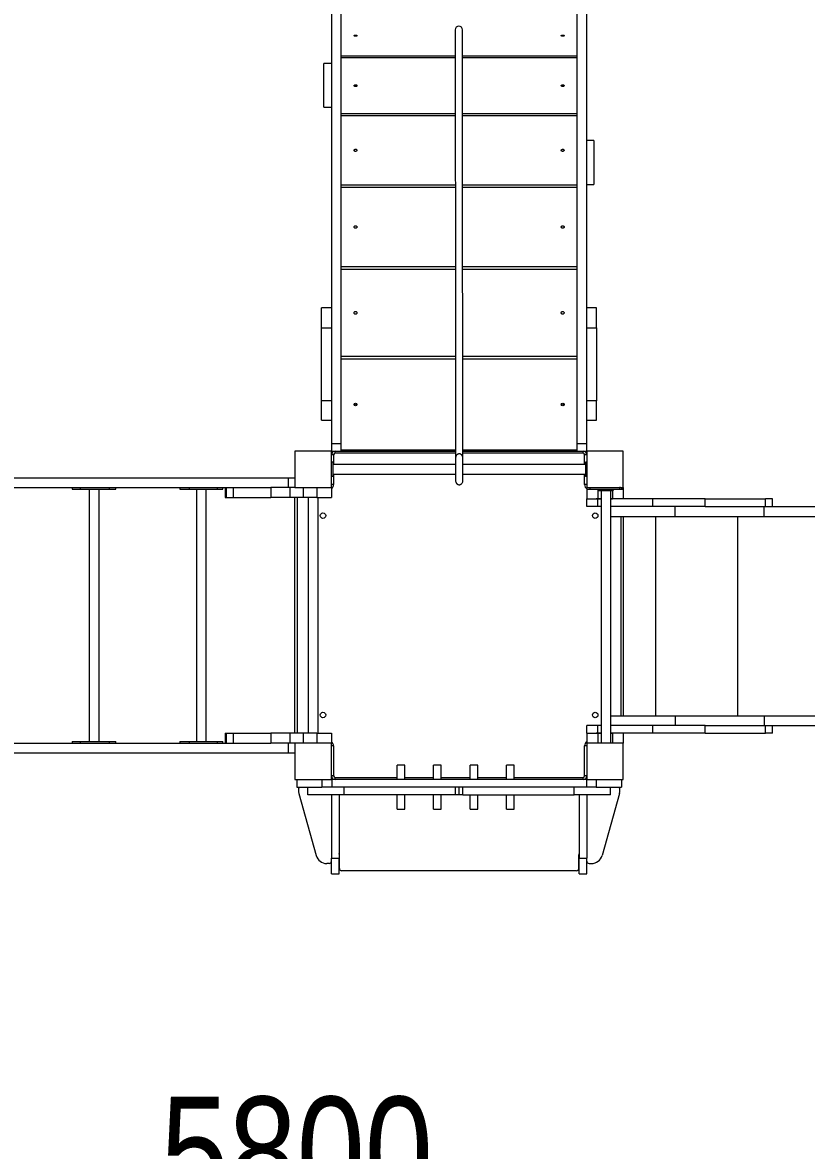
# Model space of a CAD drawing. Header units: millimetres. Extents: x -5501 to 4746, y -3874 to 3143.
# Drawn here: x -911 to 1237, y -1507 to 1584 of the extents above; entities that cross this region are included whole.
import ezdxf

# ---------------------------------------------------------------- set-up
doc = ezdxf.new("R2010")
doc.units = ezdxf.units.MM
for name, color, linetype in [('DIKOM_ОБЪЕКТ', 7, 'Continuous'), ('DIKOM_РАЗМЕР_ЗОНА', 7, 'Continuous'), ('DIKOM_РАЗМЕР_ОБЪЕКТА', 7, 'Continuous')]:
    doc.layers.add(name, color=color, linetype=linetype)
doc.styles.add('style1', font='arial.ttf', dxfattribs={"width": 0.8})
doc.dimstyles.new('1-50', dxfattribs={"dimtxt": 300, "dimasz": 200, "dimexe": 100, "dimexo": 0, "dimgap": 100, "dimtad": 1, "dimtxsty": 'style1', "dimcen": 200, "dimclrd": 7, "dimclre": 7, "dimclrt": 7, "dimadec": 1, "dimazin": 2, "dimtfac": 1, "dimtmove": 0, "dimatfit": 2, "dimfxl": 0, "dimlwd": 25, "dimlwe": 18, "dimarcsym": 0})

# ---------------------------------------------------------------- blocks, each defined once
blk = doc.blocks.new('*D9')
at = {"layer": 'Defpoints', "color": 0, "transparency": 16777216}
for p in [(635.4, 1643.5), (-3476.9, -1540.2), (-1664.7, -1540.2)]:
    blk.add_point(p, dxfattribs=at)
at = {"layer": 'DIKOM_РАЗМЕР_ОБЪЕКТА', "color": 7, "lineweight": 18, "transparency": 16777216}
for p, q in [((635.4, 1643.5), (-3576.9, 1643.5)), ((-1664.7, -1540.2), (-3576.9, -1540.2))]:
    blk.add_line(p, q, dxfattribs=at)
at = {"layer": 'DIKOM_РАЗМЕР_ОБЪЕКТА', "color": 7, "lineweight": 25, "transparency": 16777216}
blk.add_line((-3476.9, 1443.5), (-3476.9, -1340.2), dxfattribs=at)
at = {"layer": 'DIKOM_РАЗМЕР_ОБЪЕКТА', "color": 7, "transparency": 16777216}
for points in [[(-3510.2, 1443.5), (-3443.5, 1443.5), (-3476.9, 1643.5)], [(-3510.2, -1340.2), (-3443.5, -1340.2), (-3476.9, -1540.2)]]:
    blk.add_solid(points, dxfattribs=at)
at = {"layer": 'DIKOM_РАЗМЕР_ОБЪЕКТА', "color": 7, "transparency": 16777216, "insert": (-3730.1, 46.1), "char_height": 300, "attachment_point": 5, "rotation": 90, "style": 'style1'}
blk.add_mtext('3200', dxfattribs=at)
blk = doc.blocks.new('*D10')
at = {"layer": 'Defpoints', "color": 0, "transparency": 16777216}
for p in [(-3064.7, -40.4), (2745.8, -328.9), (-3064.7, -1764.6)]:
    blk.add_point(p, dxfattribs=at)
at = {"layer": 'DIKOM_РАЗМЕР_ОБЪЕКТА', "color": 7, "lineweight": 18, "transparency": 16777216}
for p, q in [((-3064.7, -40.4), (-3064.7, -1864.6)), ((2745.8, -328.9), (2745.8, -1864.6))]:
    blk.add_line(p, q, dxfattribs=at)
at = {"layer": 'DIKOM_РАЗМЕР_ОБЪЕКТА', "color": 7, "lineweight": 25, "transparency": 16777216}
blk.add_line((2545.8, -1764.6), (-2864.7, -1764.6), dxfattribs=at)
at = {"layer": 'DIKOM_РАЗМЕР_ОБЪЕКТА', "color": 7, "transparency": 16777216}
for points in [[(-2864.7, -1731.2), (-2864.7, -1797.9), (-3064.7, -1764.6)], [(2545.8, -1731.2), (2545.8, -1797.9), (2745.8, -1764.6)]]:
    blk.add_solid(points, dxfattribs=at)
at = {"layer": 'DIKOM_РАЗМЕР_ОБЪЕКТА', "color": 7, "transparency": 16777216, "insert": (-159.4, -1511.4), "char_height": 300, "attachment_point": 5, "style": 'style1'}
blk.add_mtext('5800', dxfattribs=at)
blk = doc.blocks.new('*D11')
at = {"layer": 'Defpoints', "color": 0, "transparency": 16777216}
for p in [(-4564.7, -40.4), (4745.8, -763.8), (4745.8, -3773.8)]:
    blk.add_point(p, dxfattribs=at)
at = {"layer": 'DIKOM_РАЗМЕР_ЗОНА', "color": 7, "lineweight": 18, "transparency": 16777216}
for p, q in [((-4564.7, -40.4), (-4564.7, -3873.8)), ((4745.8, -763.8), (4745.8, -3873.8))]:
    blk.add_line(p, q, dxfattribs=at)
at = {"layer": 'DIKOM_РАЗМЕР_ЗОНА', "color": 7, "lineweight": 25, "transparency": 16777216}
blk.add_line((-4364.7, -3773.8), (4545.8, -3773.8), dxfattribs=at)
at = {"layer": 'DIKOM_РАЗМЕР_ЗОНА', "color": 7, "transparency": 16777216}
for points in [[(-4364.7, -3740.5), (-4364.7, -3807.1), (-4564.7, -3773.8)], [(4545.8, -3740.5), (4545.8, -3807.1), (4745.8, -3773.8)]]:
    blk.add_solid(points, dxfattribs=at)
at = {"layer": 'DIKOM_РАЗМЕР_ЗОНА', "color": 7, "transparency": 16777216, "insert": (90.6, -3520.5), "char_height": 300, "attachment_point": 5, "style": 'style1'}
blk.add_mtext('9300', dxfattribs=at)
blk = doc.blocks.new('*D12')
at = {"layer": 'Defpoints', "color": 0, "transparency": 16777216}
for p in [(-5050.6, 3143.5), (-202.2, 3143.5), (-1126.2, -3040.2)]:
    blk.add_point(p, dxfattribs=at)
at = {"layer": 'DIKOM_РАЗМЕР_ЗОНА', "color": 7, "lineweight": 18, "transparency": 16777216}
for p, q in [((-202.2, 3143.5), (-5150.6, 3143.5)), ((-1126.2, -3040.2), (-5150.6, -3040.2))]:
    blk.add_line(p, q, dxfattribs=at)
at = {"layer": 'DIKOM_РАЗМЕР_ЗОНА', "color": 7, "lineweight": 25, "transparency": 16777216}
blk.add_line((-5050.6, -2840.2), (-5050.6, 2943.5), dxfattribs=at)
at = {"layer": 'DIKOM_РАЗМЕР_ЗОНА', "color": 7, "transparency": 16777216}
for points in [[(-5083.9, 2943.5), (-5017.3, 2943.5), (-5050.6, 3143.5)], [(-5083.9, -2840.2), (-5017.3, -2840.2), (-5050.6, -3040.2)]]:
    blk.add_solid(points, dxfattribs=at)
at = {"layer": 'DIKOM_РАЗМЕР_ЗОНА', "color": 7, "transparency": 16777216, "insert": (-5303.8, 51.6), "char_height": 300, "attachment_point": 5, "rotation": 90, "style": 'style1'}
blk.add_mtext('6200', dxfattribs=at)

msp = doc.modelspace()

# ---------------------------------------------------------------- linework, layer by layer
at = {"layer": 'DIKOM_ОБЪЕКТ', "color": 7, "linetype": 'Continuous', "lineweight": 15}
for p, q in [((-64.571, 1631.954), (-64.571, 430.418)), ((-37.571, 430.418), (-37.571, 1631.954)), ((608.429, 1631.954), (608.429, 430.418)), ((635.429, 430.418), (635.429, 1631.954)), ((-37.571, 1492.187), (274.769, 1492.187)), ((274.774, 1487.067), (-37.571, 1487.067)), ((294.569, 1492.187), (608.429, 1492.187)), ((608.429, 1487.067), (294.575, 1487.067)), ((-64.571, 1471.427), (-85.571, 1471.427)), ((-85.571, 1351.427), (-85.571, 1471.427)), ((-85.571, 1351.427), (-64.571, 1351.427)), ((-37.571, 1334.292), (274.924, 1334.292)), ((294.725, 1334.292), (608.429, 1334.292)), ((274.93, 1327.909), (-37.571, 1327.909)), ((608.429, 1327.909), (294.731, 1327.909)), ((654.477, 1260.394), (635.429, 1260.394)), ((654.477, 1260.394), (654.477, 1140.394)), ((-37.571, 1139.399), (275.115, 1139.399)), ((275.122, 1132.001), (-37.571, 1132.001)), ((294.915, 1139.399), (608.429, 1139.399)), ((608.429, 1132.001), (294.922, 1132.001)), ((635.429, 1140.394), (654.477, 1140.394)), ((-37.571, 915.03), (275.333, 915.03)), ((275.341, 906.9), (-37.571, 906.9)), ((295.134, 915.03), (608.429, 915.03)), ((608.429, 906.9), (295.142, 906.9)), ((-64.571, 802.469), (-91.571, 802.469)), ((-91.571, 747.285), (-91.571, 802.469)), ((662.429, 802.469), (635.429, 802.469)), ((662.429, 747.285), (662.429, 802.469)), ((-91.571, 747.285), (-64.571, 747.285)), ((-91.571, 547.481), (-91.571, 747.285)), ((635.429, 747.285), (662.429, 747.285)), ((662.429, 747.285), (662.429, 547.481)), ((-37.571, 669.839), (275.571, 669.839)), ((275.58, 661.293), (-37.571, 661.293)), ((295.372, 669.839), (608.429, 669.839)), ((608.429, 661.293), (295.38, 661.293)), ((-64.571, 547.481), (-91.571, 547.481)), ((-91.571, 494.183), (-91.571, 547.481)), ((662.429, 547.481), (635.429, 547.481)), ((662.429, 494.183), (662.429, 547.481)), ((-91.571, 494.183), (-64.571, 494.183)), ((635.429, 494.183), (662.429, 494.183)), ((-164.571, 409.609), (-164.571, 309.609)), ((-64.571, 409.609), (-164.571, 409.609)), ((-64.571, 430.418), (-37.571, 430.418)), ((-64.571, 430.418), (-64.571, 409.609)), ((-64.571, 409.609), (-37.571, 409.609)), ((-64.571, 309.609), (-64.571, 409.609)), ((-54.571, 403.609), (-54.571, 409.609)), ((275.833, 403.609), (-54.571, 403.609)), ((-37.571, 409.609), (-37.571, 430.418)), ((-37.571, 413.287), (275.824, 413.287)), ((-37.571, 409.884), (275.827, 409.884)), ((-37.571, 409.609), (275.827, 409.609)), ((295.624, 413.287), (608.429, 413.287)), ((295.628, 409.884), (608.429, 409.884)), ((295.628, 409.609), (608.429, 409.609)), ((625.429, 403.609), (295.634, 403.609)), ((608.429, 430.418), (635.429, 430.418)), ((608.429, 430.418), (608.429, 409.609)), ((608.429, 409.609), (635.429, 409.609)), ((625.429, 403.609), (625.429, 409.609)), ((635.429, 409.609), (635.429, 430.418)), ((735.429, 409.609), (635.429, 409.609)), ((635.429, 409.609), (635.429, 309.609)), ((735.429, 309.609), (735.429, 409.609)), ((-58.571, 399.609), (-64.571, 399.609)), ((-60.571, 379.609), (-64.571, 379.609)), ((-60.571, 379.609), (-60.571, 339.609)), ((275.867, 373.109), (-60.571, 373.109)), ((-58.571, 399.609), (-58.571, 373.109)), ((631.429, 373.109), (295.664, 373.109)), ((635.429, 399.609), (629.429, 399.609)), ((629.429, 373.109), (629.429, 399.609)), ((635.429, 379.609), (631.429, 379.609)), ((631.429, 379.609), (631.429, 339.609)), ((-60.571, 346.109), (275.892, 346.109)), ((-58.571, 346.109), (-58.571, 317.609)), ((295.691, 346.109), (631.429, 346.109)), ((629.429, 317.609), (629.429, 346.109)), ((-1546.523, 336.609), (-182.837, 336.609)), ((-1500.314, 309.609), (-233.763, 309.609)), ((-774.633, 309.609), (-774.633, 305.609)), ((-753.057, 309.609), (-753.057, 305.609)), ((-673.306, 309.609), (-673.306, 305.609)), ((-654.882, 305.609), (-654.882, 309.609)), ((-479.62, 309.609), (-479.62, 305.609)), ((-454.459, 309.609), (-454.459, 305.609)), ((-377.168, 309.609), (-377.168, 305.609)), ((-362.329, 305.609), (-362.329, 309.609)), ((-355.591, 309.609), (-355.591, 282.609)), ((-353.281, 309.609), (-353.281, 282.609)), ((-333.665, 309.609), (-333.665, 282.609)), ((-233.763, 309.609), (-230.484, 309.609)), ((-230.484, 309.609), (-230.484, 282.609)), ((-178.141, 309.609), (-230.484, 309.609)), ((-182.837, 336.609), (-182.837, 309.609)), ((-182.837, 336.609), (-164.68, 336.609)), ((-178.141, 309.609), (-178.141, 282.609)), ((-164.571, 309.609), (-178.141, 309.609)), ((-164.68, 336.609), (-164.68, 309.609)), ((-164.571, 309.609), (-64.571, 309.609)), ((-141.467, 309.609), (-141.467, 282.609)), ((-104.571, 309.609), (-104.571, 282.609)), ((-60.571, 339.609), (-64.571, 339.609)), ((-58.571, 317.609), (-64.571, 317.609)), ((-64.571, 309.609), (-64.571, 282.609)), ((635.429, 317.609), (629.429, 317.609)), ((635.429, 339.609), (631.429, 339.609)), ((635.429, 309.609), (735.429, 309.609)), ((643.429, 309.609), (643.429, 305.609)), ((725.429, 309.609), (725.429, 305.609)), ((735.429, 309.609), (735.429, 305.609)), ((-774.633, 305.609), (-753.057, 305.609)), ((-753.057, 305.609), (-673.306, 305.609)), ((-728.258, 305.609), (-728.258, -386.391)), ((-701.258, -386.391), (-701.258, 305.609)), ((-673.306, 305.609), (-654.882, 305.609)), ((-479.62, 305.609), (-454.459, 305.609)), ((-454.459, 305.609), (-377.168, 305.609)), ((-434.475, 305.609), (-434.475, -386.391)), ((-407.475, -386.391), (-407.475, 305.609)), ((-377.168, 305.609), (-362.329, 305.609)), ((-355.591, 282.609), (-353.281, 282.609)), ((-353.281, 282.609), (-333.665, 282.609)), ((-333.665, 282.609), (-230.484, 282.609)), ((-178.141, 282.609), (-230.484, 282.609)), ((-141.467, 282.609), (-178.141, 282.609)), ((-164.571, -363.391), (-164.571, 282.609)), ((-158.571, 282.609), (-158.571, -363.391)), ((-104.571, 282.609), (-141.467, 282.609)), ((-128.071, 282.609), (-128.071, -363.391)), ((-104.571, 282.609), (-64.571, 282.609)), ((-101.071, -363.391), (-101.071, 282.609)), ((635.422, 305.609), (635.422, 278.609)), ((635.432, 305.609), (635.422, 305.609)), ((635.432, 278.609), (635.422, 278.609)), ((635.423, 257.609), (635.423, 278.609)), ((635.432, 305.609), (635.432, 278.609)), ((635.432, 305.609), (665.432, 305.609)), ((635.432, 278.609), (665.432, 278.609)), ((635.432, 257.609), (635.432, 278.609)), ((665.432, 278.609), (661.212, 278.609)), ((665.432, 305.609), (665.432, 278.609)), ((665.432, 305.609), (667.85, 305.609)), ((665.432, 278.609), (674.35, 278.609)), ((665.432, 257.609), (665.432, 278.609)), ((674.35, 278.609), (665.432, 278.609)), ((667.85, 305.609), (667.85, 301.609)), ((667.85, 305.609), (707.85, 305.609)), ((667.85, 301.609), (707.85, 301.609)), ((674.35, 301.609), (674.35, -390.391)), ((701.35, -390.391), (701.35, 301.609)), ((701.35, 278.609), (705.429, 278.609)), ((816.583, 278.609), (701.35, 278.609)), ((705.429, 301.609), (705.429, 278.609)), ((707.85, 305.609), (707.85, 301.609)), ((707.85, 305.609), (707.85, 301.609)), ((707.85, 305.609), (707.85, 305.609)), ((707.85, 305.609), (735.429, 305.609)), ((707.85, 301.609), (707.85, 301.609)), ((735.429, 305.609), (735.429, 278.609)), ((816.583, 257.609), (816.583, 278.609)), ((959.333, 278.609), (816.583, 278.609)), ((959.333, 257.609), (959.333, 278.609)), ((959.333, 278.609), (1125.469, 278.609)), ((1125.469, 257.609), (1125.469, 278.609)), ((1144.33, 278.609), (1125.469, 278.609)), ((1144.33, 257.609), (1144.33, 278.609)), ((635.432, 257.609), (635.423, 257.609)), ((665.432, 257.609), (635.432, 257.609)), ((674.35, 257.609), (665.432, 257.609)), ((816.583, 257.609), (701.35, 257.609)), ((959.333, 257.609), (816.583, 257.609)), ((877.302, 230.609), (877.302, 257.609)), ((959.333, 257.609), (1122.731, 257.609)), ((1121.233, 230.609), (1121.233, 257.609)), ((1122.73, 257.609), (1804.291, 257.609)), ((701.35, 230.609), (877.302, 230.609)), ((729.429, -315.391), (729.429, 230.609)), ((735.429, 230.609), (735.429, -315.391)), ((823.462, 230.609), (823.462, -315.391)), ((877.302, 230.609), (1121.233, 230.609)), ((1048.436, 230.609), (1048.436, -315.391)), ((1121.232, 230.609), (1804.291, 230.609)), ((701.35, -315.391), (877.302, -315.391)), ((877.302, -315.391), (877.302, -342.392)), ((877.302, -315.391), (1121.233, -315.391)), ((1121.232, -315.391), (1804.291, -315.391)), ((1121.233, -315.391), (1121.233, -342.392)), ((-355.591, -363.391), (-355.591, -390.391)), ((-355.591, -363.391), (-353.281, -363.391)), ((-353.281, -363.391), (-353.281, -390.391)), ((-353.281, -363.391), (-333.665, -363.391)), ((-333.665, -363.391), (-333.665, -390.391)), ((-333.665, -363.391), (-230.484, -363.391)), ((-230.484, -363.391), (-230.484, -390.391)), ((-178.141, -363.391), (-230.484, -363.391)), ((-178.141, -363.391), (-178.141, -390.391)), ((-141.467, -363.391), (-178.141, -363.391)), ((-141.467, -363.391), (-141.467, -390.391)), ((-104.571, -363.391), (-141.467, -363.391)), ((-104.571, -363.391), (-104.571, -390.391)), ((-104.571, -363.391), (-64.571, -363.391)), ((-64.571, -363.391), (-64.571, -390.391)), ((635.422, -363.391), (635.422, -390.391)), ((635.432, -363.391), (635.422, -363.391)), ((635.423, -363.391), (635.423, -342.391)), ((635.432, -342.391), (635.423, -342.391)), ((635.432, -363.391), (635.432, -342.391)), ((665.432, -342.391), (635.432, -342.391)), ((635.432, -363.391), (635.432, -390.391)), ((635.432, -363.391), (665.432, -363.391)), ((665.432, -363.391), (661.212, -363.391)), ((665.432, -363.391), (665.432, -342.391)), ((674.35, -342.391), (665.432, -342.391)), ((665.432, -363.391), (665.432, -390.391)), ((665.432, -363.391), (674.35, -363.391)), ((674.35, -363.391), (665.432, -363.391)), ((816.583, -342.392), (701.35, -342.392)), ((701.35, -363.391), (705.429, -363.391)), ((816.583, -363.391), (701.35, -363.391)), ((705.429, -363.391), (705.429, -390.391)), ((735.429, -363.391), (735.429, -390.391)), ((816.583, -363.391), (816.583, -342.392)), ((959.333, -342.392), (816.583, -342.392)), ((959.333, -363.391), (816.583, -363.391)), ((959.333, -363.391), (959.333, -342.392)), ((959.333, -342.392), (1122.731, -342.392)), ((959.333, -363.391), (1125.469, -363.391)), ((1122.73, -342.391), (1804.291, -342.391)), ((1125.469, -363.391), (1125.469, -342.392)), ((1144.33, -363.391), (1125.469, -363.391)), ((1144.33, -363.391), (1144.33, -342.392)), ((-1500.314, -390.391), (-233.763, -390.391)), ((-774.633, -386.391), (-774.633, -390.391)), ((-774.633, -386.391), (-753.057, -386.391)), ((-753.057, -386.391), (-753.057, -390.391)), ((-753.057, -386.391), (-673.306, -386.391)), ((-673.306, -386.391), (-673.306, -390.391)), ((-673.306, -386.391), (-654.882, -386.391)), ((-654.882, -390.391), (-654.882, -386.391)), ((-479.62, -386.391), (-479.62, -390.391)), ((-479.62, -386.391), (-454.459, -386.391)), ((-454.459, -386.391), (-454.459, -390.391)), ((-454.459, -386.391), (-377.168, -386.391)), ((-377.168, -386.391), (-377.168, -390.391)), ((-377.168, -386.391), (-362.329, -386.391)), ((-362.329, -390.391), (-362.329, -386.391)), ((-233.763, -390.391), (-230.484, -390.391)), ((-178.141, -390.391), (-230.484, -390.391)), ((-182.837, -390.391), (-182.837, -417.391)), ((-164.571, -390.391), (-178.141, -390.391)), ((-164.68, -390.391), (-164.68, -417.391)), ((-64.571, -390.391), (-164.571, -390.391)), ((-164.571, -390.391), (-164.571, -490.391)), ((-64.571, -490.391), (-64.571, -390.391)), ((-58.571, -398.391), (-64.571, -398.391)), ((-58.571, -398.391), (-58.571, -480.391)), ((629.429, -480.391), (629.429, -398.391)), ((635.429, -398.391), (629.429, -398.391)), ((635.429, -390.391), (635.422, -390.391)), ((635.429, -390.391), (635.429, -490.391)), ((735.429, -390.391), (635.429, -390.391)), ((735.429, -490.391), (735.429, -390.391)), ((-1546.523, -417.391), (-182.837, -417.391)), ((-182.837, -417.391), (-164.68, -417.391)), ((136.429, -451.391), (115.429, -451.391)), ((115.429, -490.391), (115.429, -451.391)), ((136.429, -490.391), (136.429, -451.391)), ((236.429, -451.391), (215.429, -451.391)), ((215.429, -490.391), (215.429, -451.391)), ((236.429, -490.391), (236.429, -451.391)), ((336.429, -451.391), (315.429, -451.391)), ((315.429, -490.391), (315.429, -451.391)), ((336.429, -490.391), (336.429, -451.391)), ((436.429, -451.391), (415.429, -451.391)), ((415.429, -490.391), (415.429, -451.391)), ((436.429, -490.391), (436.429, -451.391)), ((-164.571, -490.391), (-64.571, -490.391)), ((-159.571, -490.391), (-159.571, -511.391)), ((-90.302, -490.391), (-90.302, -511.391)), ((-58.571, -480.391), (-64.571, -480.391)), ((-63.336, -490.391), (-64.571, -490.391)), ((-63.336, -490.391), (-63.336, -511.391)), ((634.194, -490.391), (-63.336, -490.391)), ((-54.571, -490.391), (-54.571, -484.391)), ((-54.571, -484.391), (115.429, -484.391)), ((136.429, -484.391), (215.429, -484.391)), ((236.429, -484.391), (315.429, -484.391)), ((336.429, -484.391), (415.429, -484.391)), ((436.429, -484.391), (625.429, -484.391)), ((625.429, -490.391), (625.429, -484.391)), ((635.429, -480.391), (629.429, -480.391)), ((634.194, -490.391), (634.194, -511.391)), ((635.429, -490.391), (634.194, -490.391)), ((635.429, -490.391), (735.429, -490.391)), ((661.16, -490.391), (661.16, -511.391)), ((730.429, -490.391), (730.429, -511.391)), ((-159.571, -511.391), (-90.302, -511.391)), ((-129.571, -532.391), (-129.571, -511.391)), ((-63.336, -511.391), (-90.302, -511.391)), ((634.194, -511.391), (-63.336, -511.391)), ((-29.571, -532.391), (-29.571, -511.391)), ((275.429, -532.391), (275.429, -511.391)), ((285.429, -532.391), (285.429, -511.391)), ((295.429, -532.391), (295.429, -511.391)), ((600.429, -532.391), (600.429, -511.391)), ((661.16, -511.391), (634.194, -511.391)), ((661.16, -511.391), (730.429, -511.391)), ((700.429, -532.391), (700.429, -511.391)), ((-153.906, -528.48), (-106.306, -698.48)), ((-29.571, -532.391), (-129.571, -532.391)), ((-64.571, -532.391), (-64.571, -705.707)), ((-43.571, -532.391), (-43.571, -705.707)), ((275.429, -532.391), (-29.571, -532.391)), ((115.429, -570.482), (115.429, -532.391)), ((136.429, -570.482), (136.429, -532.391)), ((215.429, -570.482), (215.429, -532.391)), ((236.429, -570.482), (236.429, -532.391)), ((285.429, -532.391), (275.429, -532.391)), ((295.429, -532.391), (285.429, -532.391)), ((295.429, -532.391), (600.429, -532.391)), ((315.429, -570.482), (315.429, -532.391)), ((336.429, -570.482), (336.429, -532.391)), ((415.429, -570.482), (415.429, -532.391)), ((436.429, -570.482), (436.429, -532.391)), ((700.429, -532.391), (600.429, -532.391)), ((614.429, -532.391), (614.429, -705.707)), ((635.429, -532.391), (635.429, -705.707)), ((724.764, -528.48), (677.164, -698.48)), ((115.429, -571.391), (115.429, -570.482)), ((115.429, -571.391), (136.429, -571.391)), ((136.429, -571.391), (136.429, -570.482)), ((215.429, -571.391), (215.429, -570.482)), ((215.429, -571.391), (236.429, -571.391)), ((236.429, -571.391), (236.429, -570.482)), ((315.429, -571.391), (315.429, -570.482)), ((315.429, -571.391), (336.429, -571.391)), ((336.429, -571.391), (336.429, -570.482)), ((415.429, -571.391), (415.429, -570.482)), ((415.429, -571.391), (436.429, -571.391)), ((436.429, -571.391), (436.429, -570.482)), ((-64.571, -705.707), (-43.571, -705.707)), ((-64.571, -748.391), (-64.571, -705.707)), ((-43.571, -748.391), (-43.571, -705.707)), ((-42.571, -734.391), (-42.571, -696.391)), ((613.429, -734.391), (613.429, -696.391)), ((614.429, -705.707), (635.429, -705.707)), ((614.429, -748.391), (614.429, -705.707)), ((635.429, -748.391), (635.429, -705.707)), ((-70.571, -720.391), (-77.417, -720.391)), ((607.429, -740.391), (-36.571, -740.391)), ((641.429, -720.391), (648.275, -720.391)), ((-64.571, -748.391), (-43.571, -748.391)), ((614.429, -748.391), (635.429, -748.391))]:
    msp.add_line(p, q, dxfattribs=at)
at = {"layer": 'DIKOM_ОБЪЕКТ', "color": 7, "linetype": 'Continuous', "lineweight": 15, "flags": 128}
for points in [[(5.429, 1547.761), (5.251, 1547.237), (4.734, 1546.759), (3.923, 1546.37), (2.89, 1546.105), (1.728, 1545.987), (0.539, 1546.027), (-0.571, 1546.221), (-1.503, 1546.551), (-2.175, 1546.989), (-2.526, 1547.496), (-2.526, 1548.026), (-2.175, 1548.532), (-1.503, 1548.97), (-0.571, 1549.301), (0.539, 1549.495), (1.728, 1549.534), (2.89, 1549.416), (3.923, 1549.151), (4.734, 1548.763), (5.251, 1548.285), (5.429, 1547.761)], [(573.429, 1547.761), (573.251, 1547.237), (572.734, 1546.759), (571.923, 1546.37), (570.89, 1546.105), (569.728, 1545.987), (568.539, 1546.027), (567.429, 1546.221), (566.497, 1546.551), (565.825, 1546.989), (565.474, 1547.496), (565.474, 1548.026), (565.825, 1548.532), (566.497, 1548.97), (567.429, 1549.301), (568.539, 1549.495), (569.728, 1549.534), (570.89, 1549.416), (571.923, 1549.151), (572.734, 1548.763), (573.251, 1548.285), (573.429, 1547.761)], [(5.429, 1410.679), (5.251, 1409.959), (4.734, 1409.302), (3.923, 1408.768), (2.89, 1408.404), (1.728, 1408.242), (0.539, 1408.296), (-0.571, 1408.562), (-1.503, 1409.017), (-2.175, 1409.619), (-2.526, 1410.315), (-2.526, 1411.044), (-2.175, 1411.74), (-1.503, 1412.342), (-0.571, 1412.796), (0.539, 1413.062), (1.728, 1413.117), (2.89, 1412.955), (3.923, 1412.59), (4.734, 1412.056), (5.251, 1411.4), (5.429, 1410.679)], [(573.429, 1410.679), (573.251, 1409.959), (572.734, 1409.302), (571.923, 1408.768), (570.89, 1408.404), (569.728, 1408.242), (568.539, 1408.296), (567.429, 1408.562), (566.497, 1409.017), (565.825, 1409.619), (565.474, 1410.315), (565.474, 1411.044), (565.825, 1411.74), (566.497, 1412.342), (567.429, 1412.796), (568.539, 1413.062), (569.728, 1413.117), (570.89, 1412.955), (571.923, 1412.59), (572.734, 1412.056), (573.251, 1411.4), (573.429, 1410.679)], [(5.429, 1233.654), (5.251, 1232.765), (4.734, 1231.955), (3.923, 1231.296), (2.89, 1230.846), (1.728, 1230.646), (0.539, 1230.714), (-0.571, 1231.042), (-1.503, 1231.603), (-2.175, 1232.345), (-2.526, 1233.205), (-2.526, 1234.104), (-2.175, 1234.963), (-1.503, 1235.706), (-0.571, 1236.266), (0.539, 1236.595), (1.728, 1236.662), (2.89, 1236.462), (3.923, 1236.012), (4.734, 1235.353), (5.251, 1234.543), (5.429, 1233.654)], [(573.429, 1233.654), (573.251, 1232.765), (572.734, 1231.955), (571.923, 1231.296), (570.89, 1230.846), (569.728, 1230.646), (568.539, 1230.714), (567.429, 1231.042), (566.497, 1231.603), (565.825, 1232.345), (565.474, 1233.205), (565.474, 1234.104), (565.825, 1234.963), (566.497, 1235.706), (567.429, 1236.266), (568.539, 1236.595), (569.728, 1236.662), (570.89, 1236.462), (571.923, 1236.012), (572.734, 1235.353), (573.251, 1234.543), (573.429, 1233.654)], [(5.429, 1023.515), (5.251, 1022.492), (4.734, 1021.56), (3.923, 1020.801), (2.89, 1020.284), (1.728, 1020.053), (0.539, 1020.131), (-0.571, 1020.509), (-1.503, 1021.154), (-2.175, 1022.009), (-2.526, 1022.998), (-2.526, 1024.033), (-2.175, 1025.021), (-1.503, 1025.876), (-0.571, 1026.522), (0.539, 1026.9), (1.728, 1026.977), (2.89, 1026.747), (3.923, 1026.229), (4.734, 1025.471), (5.251, 1024.538), (5.429, 1023.515)], [(573.429, 1023.515), (573.251, 1022.492), (572.734, 1021.56), (571.923, 1020.801), (570.89, 1020.284), (569.728, 1020.053), (568.539, 1020.131), (567.429, 1020.509), (566.497, 1021.154), (565.825, 1022.009), (565.474, 1022.998), (565.474, 1024.033), (565.825, 1025.021), (566.497, 1025.876), (567.429, 1026.522), (568.539, 1026.9), (569.728, 1026.977), (570.89, 1026.747), (571.923, 1026.229), (572.734, 1025.471), (573.251, 1024.538), (573.429, 1023.515)], [(5.429, 788.37), (5.251, 787.252), (4.734, 786.233), (3.923, 785.404), (2.89, 784.839), (1.728, 784.587), (0.539, 784.672), (-0.571, 785.085), (-1.503, 785.79), (-2.175, 786.724), (-2.526, 787.804), (-2.526, 788.935), (-2.175, 790.015), (-1.503, 790.95), (-0.571, 791.655), (0.539, 792.068), (1.728, 792.152), (2.89, 791.9), (3.923, 791.335), (4.734, 790.506), (5.251, 789.488), (5.429, 788.37)], [(573.429, 788.37), (573.251, 787.252), (572.734, 786.233), (571.923, 785.404), (570.89, 784.839), (569.728, 784.587), (568.539, 784.672), (567.429, 785.085), (566.497, 785.79), (565.825, 786.724), (565.474, 787.804), (565.474, 788.935), (565.825, 790.015), (566.497, 790.95), (567.429, 791.655), (568.539, 792.068), (569.728, 792.152), (570.89, 791.9), (571.923, 791.335), (572.734, 790.506), (573.251, 789.488), (573.429, 788.37)]]:
    msp.add_lwpolyline(points, dxfattribs=at)
at = {"layer": 'DIKOM_ОБЪЕКТ', "color": 7, "linetype": 'Continuous', "lineweight": 15}
for centre, radius in [((1.451, 537.284), 3.978), ((569.451, 537.284), 3.978), ((-87.571, 232.609), 7.5), ((658.429, 232.609), 7.5), ((-87.571, -313.391), 7.5), ((658.429, -313.391), 7.5)]:
    msp.add_circle(centre, radius, dxfattribs=at)
for centre, radius, start, end in [((284.598, 1563.92), 9.9, 0.019113, 179.996755), ((1.429, 533.847), 4.011, 25.734524, 154.265476), ((569.429, 533.847), 4.011, 25.734592, 154.265408), ((-54.571, 399.609), 10, 90, 180), ((-54.571, 399.609), 4, 90, 180), ((625.429, 399.609), 10, 0, 90), ((625.429, 399.609), 4, 0, 90), ((-72.571, 317.609), 14, 304.849905, 0), ((643.429, 317.609), 14, 180, 238.997281), ((725.429, 299.609), 10, 36.869898, 90), ((-72.571, -398.391), 14, 0, 55.150095), ((643.429, -398.391), 14, 124.882128, 180), ((-54.571, -480.391), 10, 180, 270), ((-54.571, -480.391), 4, 180, 270), ((625.429, -480.391), 4, 270, 0), ((625.429, -480.391), 10, 270, 0), ((-125.017, -520.391), 30, 162.542397, 195.642246), ((-125.017, -520.391), 30, 162.542405, 180), ((695.875, -520.391), 30, 344.357754, 17.457603), ((695.875, -520.391), 30, 360, 17.457595), ((-77.417, -690.391), 30, 195.642246, 270), ((-48.571, -696.391), 6, 0, 33.55731), ((619.429, -696.391), 6, 146.442896, 180), ((648.275, -690.391), 30, 270, 344.357754), ((-70.571, -714.391), 6, 270, 0), ((-36.571, -734.391), 6, 180, 270), ((607.429, -734.391), 6, 270, 0), ((641.429, -714.391), 6, 180, 270)]:
    msp.add_arc(centre, radius, start, end, dxfattribs=at)
for points, knots in [([(274.698, 1563.912), (274.702, 1560.131), (274.709, 1552.75), (274.72, 1541.925), (274.73, 1531.599), (274.74, 1521.762), (274.749, 1512.408), (274.758, 1503.536), (274.766, 1495.359), (274.773, 1487.858), (274.78, 1481.015), (274.786, 1474.596), (274.792, 1468.608), (274.798, 1463.058), (274.807, 1453.617), (274.82, 1439.825), (274.839, 1421.012), (274.859, 1400.761), (274.88, 1379.019), (274.903, 1355.917), (274.926, 1332.128), (274.95, 1307.74), (274.975, 1282.332), (275.001, 1255.951), (275.027, 1228.639), (275.054, 1200.974), (275.082, 1173.07), (275.109, 1144.733), (275.134, 1119.713), (275.155, 1098.167), (275.172, 1080.366), (275.19, 1062.209), (275.208, 1043.662), (275.227, 1024.693), (275.245, 1005.266), (275.265, 985.347), (275.285, 964.791), (275.305, 943.549), (275.327, 921.682), (275.348, 899.448), (275.37, 876.95), (275.392, 854.427), (275.414, 831.981), (275.435, 809.715), (275.457, 787.62), (275.476, 767.575), (275.494, 749.612), (275.509, 733.703), (275.524, 718.175), (275.539, 703.095), (275.553, 688.527), (275.567, 674.541), (275.58, 661.205), (275.592, 648.48), (275.604, 636.323), (275.615, 624.692), (275.626, 613.541), (275.639, 601.036), (275.652, 587.408), (275.666, 572.795), (275.68, 558.735), (275.694, 545.186), (275.706, 532.079), (275.719, 519.432), (275.731, 507.29), (275.742, 496.626), (275.751, 487.31), (275.759, 479.224), (275.765, 472.599), (275.771, 467.19), (275.775, 462.772), (275.78, 457.883), (275.785, 452.52), (275.791, 446.772), (275.797, 440.622), (275.803, 434.041), (275.81, 426.868), (275.818, 419.025), (275.827, 410.409), (275.835, 402.266), (275.842, 394.759), (275.848, 388.239), (275.855, 381.909), (275.86, 376.717), (275.862, 374.189), (275.863, 373.109)], [0, 0, 0, 0, 0.01278904, 0.02496997, 0.03654122, 0.0475019, 0.0578516, 0.06759035, 0.07671853, 0.08455029, 0.09187019, 0.09867895, 0.10497738, 0.11076625, 0.11604761, 0.13429468, 0.1528654, 0.17176304, 0.19228541, 0.21281389, 0.23334736, 0.25389797, 0.27445771, 0.29628125, 0.31813569, 0.34005211, 0.36203095, 0.38402524, 0.40602476, 0.41897326, 0.43189906, 0.44479595, 0.45765924, 0.47048951, 0.48329194, 0.49607655, 0.50885639, 0.52186698, 0.53490005, 0.54797437, 0.56109501, 0.57425912, 0.58722825, 0.60023094, 0.61325631, 0.62627164, 0.63610654, 0.64591188, 0.65568382, 0.6654228, 0.675135, 0.68483334, 0.69453721, 0.70426317, 0.71401709, 0.72380282, 0.73361879, 0.74345845, 0.75823727, 0.77299572, 0.7876983, 0.8023529, 0.81697285, 0.83155742, 0.84581895, 0.85963753, 0.86967029, 0.87946147, 0.88901779, 0.8938265, 0.89920029, 0.90514018, 0.91164728, 0.91872148, 0.92594192, 0.93366769, 0.94189673, 0.95062737, 0.95985936, 0.96959532, 0.97568197, 0.98195164, 0.98839949, 0.9950444, 1, 1, 1, 1]), ([(295.65, 387.488), (295.65, 387.732), (295.647, 390.503), (295.641, 396.207), (295.634, 403.637), (295.627, 410.464), (295.621, 417.046), (295.615, 423.372), (295.609, 429.418), (295.603, 434.848), (295.598, 439.728), (295.594, 444.232), (295.583, 454.81), (295.567, 471.444), (295.547, 491.372), (295.53, 508.607), (295.516, 523.001), (295.501, 537.806), (295.486, 553.134), (295.471, 569.104), (295.456, 584.084), (295.442, 597.997), (295.43, 610.676), (295.417, 623.962), (295.403, 637.933), (295.389, 652.378), (295.374, 667.312), (295.359, 682.759), (295.343, 699), (295.327, 715.919), (295.31, 733.317), (295.293, 751.088), (295.275, 769.131), (295.258, 787.466), (295.237, 808.648), (295.214, 832.678), (295.188, 859.456), (295.162, 886.13), (295.136, 912.527), (295.113, 936.676), (295.091, 958.512), (295.072, 978.081), (295.054, 997.184), (295.036, 1015.846), (295.018, 1034.09), (294.999, 1053.001), (294.98, 1072.516), (294.961, 1092.59), (294.942, 1112.242), (294.92, 1134.288), (294.896, 1158.596), (294.87, 1185.105), (294.845, 1211.323), (294.819, 1237.297), (294.793, 1264.545), (294.765, 1292.924), (294.736, 1322.219), (294.712, 1346.794), (294.693, 1366.733), (294.678, 1382.147), (294.663, 1396.679), (294.653, 1407.603), (294.645, 1415.301), (294.64, 1420.082), (294.636, 1424.949), (294.631, 1430.111), (294.625, 1435.749), (294.619, 1441.754), (294.613, 1448.096), (294.606, 1454.748), (294.599, 1461.81), (294.592, 1469.272), (294.584, 1477.457), (294.575, 1486.384), (294.566, 1496.071), (294.556, 1506.223), (294.545, 1516.839), (294.534, 1527.924), (294.523, 1539.486), (294.511, 1551.541), (294.503, 1559.739), (294.499, 1563.929)], [0, 0, 0, 0, 0.00076615, 0.00872884, 0.01628578, 0.02343784, 0.0301877, 0.03770024, 0.04464438, 0.05101924, 0.05682372, 0.06212276, 0.06735364, 0.09556154, 0.12408377, 0.14116298, 0.15824389, 0.17533934, 0.19246515, 0.20964953, 0.22691597, 0.23894891, 0.25097057, 0.26295935, 0.27490086, 0.2867925, 0.29794377, 0.30907988, 0.32022991, 0.3314146, 0.34264153, 0.35371026, 0.36481404, 0.37593959, 0.38706809, 0.40293884, 0.41876991, 0.43454862, 0.45026337, 0.46591104, 0.4782625, 0.490602, 0.5029502, 0.51532241, 0.52772604, 0.54015368, 0.55483254, 0.56954465, 0.58428327, 0.59904464, 0.62016484, 0.64127549, 0.66232194, 0.68331994, 0.70428324, 0.72914806, 0.75398245, 0.77880488, 0.79336604, 0.80746372, 0.82104148, 0.83410549, 0.83885191, 0.84352722, 0.84818896, 0.85330836, 0.85899044, 0.86523608, 0.87164188, 0.8785504, 0.88596256, 0.89387942, 0.90230189, 0.91230016, 0.92293051, 0.93419374, 0.94609037, 0.95862034, 0.97178297, 0.98557694, 1, 1, 1, 1]), ([(295.621, 388.596), (295.637, 389.465), (295.668, 391.115), (295.405, 393.287), (294.975, 394.993), (294.47, 396.263), (294.003, 397.16), (293.558, 397.849), (293.165, 398.37), (292.788, 398.815), (292.289, 399.349), (291.484, 400.08), (290.225, 400.94), (288.567, 401.692), (286.586, 402.118), (284.484, 402.066), (282.511, 401.547), (281.013, 400.778), (279.863, 399.94), (278.962, 399.095), (278.045, 397.964), (277.207, 396.537), (276.524, 394.833), (276.062, 392.9), (275.826, 390.806), (275.861, 389.327), (275.879, 388.57)], [0, 0, 0, 0, 0.078741118, 0.149606769, 0.211250362, 0.250186344, 0.281983848, 0.306091953, 0.322398878, 0.333024294, 0.344357071, 0.371734685, 0.405676168, 0.446357097, 0.493223817, 0.540470721, 0.586166149, 0.630007956, 0.653886697, 0.685403878, 0.724546873, 0.770549775, 0.822275489, 0.878420311, 0.937749272, 1, 1, 1, 1]), ([(275.856, 389.907), (275.855, 389.514), (275.852, 388.759), (275.852, 386.764), (275.854, 384.438), (275.856, 381.661), (275.86, 378.586), (275.864, 375.393), (275.867, 372.636), (275.869, 370.317), (275.87, 368.25), (275.872, 365.828), (275.875, 362.856), (275.878, 359.294), (275.882, 355.512), (275.886, 351.987), (275.89, 348.708), (275.893, 345.65), (275.895, 342.736), (275.897, 340.049), (275.899, 337.643), (275.901, 335.352), (275.904, 333.257), (275.907, 331.452), (275.912, 330.061), (275.919, 329.119), (275.925, 329.004), (275.929, 328.945)], [0, 0, 0, 0, 0.05620064, 0.10812207, 0.15565109, 0.19873382, 0.24914295, 0.29142937, 0.32552164, 0.35137421, 0.37359334, 0.39686882, 0.43377079, 0.47309182, 0.51486893, 0.55914771, 0.59147124, 0.62811413, 0.66905104, 0.7025531, 0.73841695, 0.77661928, 0.81712383, 0.85988107, 0.90485741, 0.95200646, 1, 1, 1, 1]), ([(295.685, 328.986), (295.689, 329.051), (295.698, 329.18), (295.703, 330.296), (295.704, 331.879), (295.703, 333.985), (295.7, 336.486), (295.696, 339.222), (295.693, 341.671), (295.692, 343.794), (295.691, 345.725), (295.689, 348.007), (295.686, 350.847), (295.683, 354.308), (295.679, 358.051), (295.675, 361.61), (295.671, 364.994), (295.668, 368.231), (295.665, 371.406), (295.663, 374.422), (295.66, 377.208), (295.658, 379.966), (295.656, 382.616), (295.653, 385.067), (295.651, 387.192), (295.647, 388.947), (295.644, 389.631), (295.643, 389.981)], [0, 0, 0, 0, 0.05279559, 0.10439478, 0.15171272, 0.19466661, 0.24499352, 0.28726431, 0.32137761, 0.34726798, 0.36957572, 0.3929001, 0.42980349, 0.46904046, 0.51065174, 0.5546847, 0.5868706, 0.62345941, 0.66443685, 0.69804062, 0.73407628, 0.77252772, 0.81337201, 0.85656823, 0.9020972, 0.94993016, 1, 1, 1, 1]), ([(275.936, 329.188), (275.926, 328.352), (275.906, 326.698), (276.481, 324.274), (277.461, 322.128), (278.721, 320.423), (280.094, 319.154), (281.945, 317.953), (284.508, 317.101), (287.277, 317.203), (289.592, 317.947), (291.572, 319.118), (293.457, 321.018), (294.892, 323.524), (295.536, 325.887), (295.729, 327.794), (295.695, 328.734), (295.679, 329.203)], [0, 0, 0, 0, 0.07604111, 0.15056757, 0.22076091, 0.28218804, 0.33186388, 0.37727928, 0.46736151, 0.55439789, 0.60562689, 0.67125451, 0.74864426, 0.83295125, 0.91798632, 0.95904716, 1, 1, 1, 1])]:
    msp.add_open_spline(points, degree=3, knots=knots, dxfattribs=at)

# ---------------------------------------------------------------- dimensions: what is measured, and where the dimension line sits
at = {"layer": 'DIKOM_РАЗМЕР_ЗОНА'}
dim = msp.add_linear_dim(base=(-5050.61, 3143.49), p1=(-1126.182, -3040.22), p2=(-202.171, 3143.49), angle=90, text='6200', dimstyle='1-50', dxfattribs=at)
dim.commit()
dim.dimension.update_dxf_attribs({"geometry": '*D12', "text_midpoint": (-5050.61, 51.635), "dimtype": 160})
dim = msp.add_linear_dim(base=(4745.846, -3773.797), p1=(-4564.68, -40.391), p2=(4745.846, -763.787), text='9300', dimstyle='1-50', dxfattribs=at)
dim.commit()
dim.dimension.update_dxf_attribs({"geometry": '*D11', "text_midpoint": (90.583, -3773.797), "dimtype": 160})
at = {"layer": 'DIKOM_РАЗМЕР_ОБЪЕКТА'}
dim = msp.add_linear_dim(base=(-3476.864, -1540.22), p1=(635.429, 1643.49), p2=(-1664.68, -1540.22), angle=90, text='3200', dimstyle='1-50', dxfattribs=at)
dim.commit()
dim.dimension.update_dxf_attribs({"geometry": '*D9', "text_midpoint": (-3476.864, 46.124), "dimtype": 160})
dim = msp.add_linear_dim(base=(-3064.68, -1764.577), p1=(2745.846, -328.891), p2=(-3064.68, -40.391), text='5800', dimstyle='1-50', dxfattribs=at)
dim.commit()
dim.dimension.update_dxf_attribs({"geometry": '*D10', "text_midpoint": (-159.417, -1764.577), "dimtype": 160})

doc.saveas('drawing.dxf')
